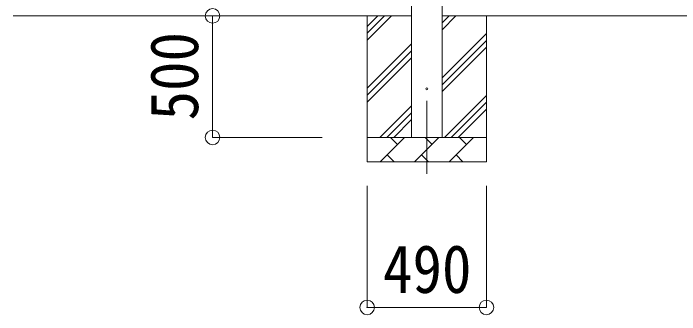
# Model space of a CAD drawing. Units: millimetres at full size, sheet at 1:60. Extents: x -16864 to 16864, y -11640 to 11640.
# Drawn here: x -12223 to -9485, y -8637 to -7398 of the extents above; entities that cross this region are included whole.
import ezdxf
from ezdxf.enums import TextEntityAlignment as Align

# ---------------------------------------------------------------- set-up
doc = ezdxf.new("R2010")
doc.units = ezdxf.units.MM
doc.header["$LTSCALE"] = 60
doc.header["$PDMODE"] = 32
doc.header["$PDSIZE"] = 60
doc.linetypes.add('CHAIN1', pattern=[8, 5, -1, 1, -1])
for name, color, linetype, lineweight in [('0-1_Defpoints', 2, 'Continuous', 9), ('0-2_TEXT1', 4, 'Continuous', 9), ('0-3_SHAPE', 5, 'Continuous', 5), ('0-8_TABLE1', 6, 'Continuous', 9)]:
    doc.layers.add(name, color=color, linetype=linetype, lineweight=lineweight)
doc.styles.add('ＭＳ ゴシック', font='')
doc.styles.get('ＭＳ ゴシック').set_extended_font_data('MS Gothic')

msp = doc.modelspace()

# ---------------------------------------------------------------- linework, layer by layer
at = {"layer": '0-1_Defpoints', "color": 7, "linetype": 'CHAIN1'}
msp.add_line((-10524.05, -7758.15), (-10524.05, -8107.15), dxfattribs=at)
at = {"layer": '0-2_TEXT1'}
for p, q in [((-10586.55, -7908.15), (-10586.55, -4408.15)), ((-10461.55, -4408.15), (-10461.55, -7908.15))]:
    msp.add_line(p, q, dxfattribs=at)
msp.add_circle((-10524.05, -7708.15), 4.5, dxfattribs=at)
at = {"layer": '0-3_SHAPE', "color": 7, "lineweight": 9}
for p, q in [((-10586.55, -7408.15), (-12222.75, -7408.15)), ((-10769.05, -7408.15), (-10769.05, -8008.15)), ((-10769.05, -7451.63), (-10725.57, -7408.15)), ((-10769.05, -7479.92), (-10697.28, -7408.15)), ((-10769.05, -7508.2), (-10669, -7408.15)), ((-7113.55, -7408.15), (-10461.55, -7408.15)), ((-10461.55, -7436.98), (-10432.72, -7408.15)), ((-10461.55, -7465.26), (-10404.44, -7408.15)), ((-10279.05, -7408.15), (-10279.05, -8008.15)), ((-10461.55, -7663.25), (-10279.05, -7480.75)), ((-10769.05, -7706.19), (-10586.55, -7523.69)), ((-10461.55, -7691.54), (-10279.05, -7509.04)), ((-10769.05, -7734.48), (-10586.55, -7551.98)), ((-10461.55, -7719.82), (-10279.05, -7537.32)), ((-10769.05, -7762.76), (-10586.55, -7580.26)), ((-10451.89, -7908.15), (-10279.05, -7735.31)), ((-10423.61, -7908.15), (-10279.05, -7763.59)), ((-10716.45, -7908.15), (-10586.55, -7778.25)), ((-10395.32, -7908.15), (-10279.05, -7791.88)), ((-10688.17, -7908.15), (-10586.55, -7806.54)), ((-10659.88, -7908.15), (-10586.55, -7834.82)), ((-10769.05, -7908.15), (-10279.05, -7908.15)), ((-10715.47, -8008.15), (-10615.47, -7908.15)), ((-10644.02, -7936.71), (-10672.58, -7908.15)), ((-10574.05, -8008.15), (-10474.05, -7908.15)), ((-10502.6, -7936.71), (-10531.16, -7908.15)), ((-10432.63, -8008.15), (-10332.63, -7908.15)), ((-10361.18, -7936.71), (-10389.73, -7908.15)), ((-10686.92, -7979.6), (-10658.36, -8008.15)), ((-10545.5, -7979.6), (-10516.94, -8008.15)), ((-10404.07, -7979.6), (-10375.52, -8008.15)), ((-10279.05, -8008.15), (-10769.05, -8008.15))]:
    msp.add_line(p, q, dxfattribs=at)
at = {"layer": '0-8_TABLE1'}
for p, q in [((-11404.05, -7408.15), (-10954.05, -7408.15)), ((-11404.05, -7908.15), (-11404.05, -7408.15)), ((-11404.05, -7908.15), (-10954.05, -7908.15)), ((-10769.05, -8607.15), (-10769.05, -8107.15)), ((-10279.05, -8607.15), (-10279.05, -8107.15)), ((-10769.05, -8607.15), (-10279.05, -8607.15))]:
    msp.add_line(p, q, dxfattribs=at)
for p in [(-11404.05, -7408.15), (-11404.05, -7908.15), (-10769.05, -8607.15), (-10279.05, -8607.15)]:
    msp.add_point(p, dxfattribs=at)

# ---------------------------------------------------------------- texts
at = {"layer": '0-8_TABLE1', "color": 7, "style": 'ＭＳ ゴシック', "width": 0.9}
msp.add_text('500', height=197.9, rotation=90, dxfattribs=at).set_placement((-11404.05, -7838.15), align=Align.BOTTOM_LEFT)
msp.add_text('490', height=197.9, dxfattribs=at).set_placement((-10704.05, -8607.15), align=Align.BOTTOM_LEFT)

doc.saveas('drawing.dxf')
